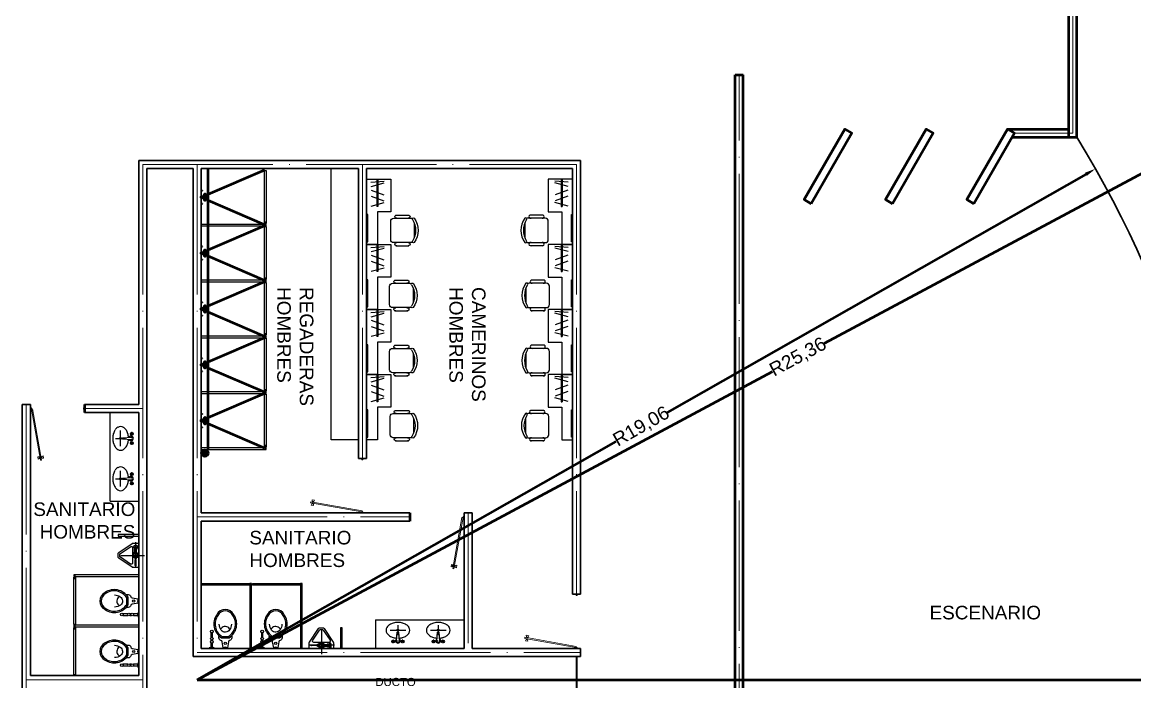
# Model space of a CAD drawing. Header units: millimetres. Extents: x 56 to 645, y 38 to 413.
# Drawn here: x 185.1 to 341, y 229.6 to 322 of the extents above; entities that cross this region are included whole.
import ezdxf

# ---------------------------------------------------------------- set-up
doc = ezdxf.new("R2010")
doc.units = ezdxf.units.MM
doc.linetypes.add('ACAD_ISO04W100', pattern=[30, 24, -3, 0, -3])
for name, color, linetype, lineweight in [('canceleria', 3, 'Continuous', 15), ('cotas', 2, 'Continuous', 5), ('ejes', 1, 'ACAD_ISO04W100', 5), ('muros', 5, 'Continuous', 50), ('piso', 5, 'Continuous', 30)]:
    doc.layers.add(name, color=color, linetype=linetype, lineweight=lineweight)
doc.layers.add('muebles', color=6, linetype='Continuous')
doc.styles.get("Standard").update_dxf_attribs({"font": 'arial.ttf'})
doc.dimstyles.new('ISO-25', dxfattribs={"dimtxt": 2.5, "dimasz": 2.5, "dimexe": 1.25, "dimexo": 0.625, "dimtad": 1, "dimtxsty": 'Standard', "dimcen": 2.5, "dimadec": 0, "dimazin": 0, "dimtfac": 1, "dimtmove": 0, "dimatfit": 3, "dimfxl": 1, "dimarcsym": 0})

# ---------------------------------------------------------------- blocks, each defined once
blk = doc.blocks.new('lavabos')
at = {"layer": 'muebles'}
for p, q in [((-0.816, 0), (0, 0)), ((-0.816, 0), (-0.816, -0.263)), ((0, 0), (0, -0.263)), ((-0.682, -0.095), (-0.538, -0.095)), ((-0.61, -0.049), (-0.61, -0.141)), ((-0.31, -0.095), (-0.166, -0.095)), ((-0.238, -0.049), (-0.238, -0.141)), ((-0.665, -0.198), (-0.656, -0.198)), ((-0.655, -0.197), (-0.662, -0.192)), ((-0.655, -0.2), (-0.662, -0.205)), ((-0.657, -0.188), (-0.654, -0.196)), ((-0.657, -0.209), (-0.654, -0.2)), ((-0.653, -0.196), (-0.65, -0.188)), ((-0.653, -0.2), (-0.65, -0.209)), ((-0.645, -0.192), (-0.652, -0.197)), ((-0.645, -0.205), (-0.652, -0.2)), ((-0.651, -0.198), (-0.643, -0.198)), ((-0.623, -0.195), (-0.617, -0.111)), ((-0.617, -0.111), (-0.604, -0.111)), ((-0.603, -0.117), (-0.617, -0.117)), ((-0.604, -0.111), (-0.598, -0.195)), ((-0.569, -0.198), (-0.578, -0.198)), ((-0.576, -0.192), (-0.569, -0.197)), ((-0.576, -0.205), (-0.569, -0.2)), ((-0.567, -0.196), (-0.57, -0.188)), ((-0.567, -0.2), (-0.57, -0.209)), ((-0.563, -0.188), (-0.566, -0.196)), ((-0.563, -0.209), (-0.566, -0.2)), ((-0.565, -0.197), (-0.558, -0.192)), ((-0.556, -0.198), (-0.565, -0.198)), ((-0.565, -0.2), (-0.558, -0.205)), ((-0.292, -0.198), (-0.284, -0.198)), ((-0.283, -0.197), (-0.29, -0.192)), ((-0.283, -0.2), (-0.29, -0.205)), ((-0.285, -0.188), (-0.282, -0.196)), ((-0.285, -0.209), (-0.282, -0.2)), ((-0.281, -0.196), (-0.278, -0.188)), ((-0.281, -0.2), (-0.278, -0.209)), ((-0.273, -0.192), (-0.28, -0.197)), ((-0.273, -0.205), (-0.28, -0.2)), ((-0.279, -0.198), (-0.271, -0.198)), ((-0.251, -0.195), (-0.245, -0.111)), ((-0.245, -0.111), (-0.232, -0.111)), ((-0.231, -0.117), (-0.245, -0.117)), ((-0.232, -0.111), (-0.226, -0.195)), ((-0.197, -0.198), (-0.206, -0.198)), ((-0.204, -0.192), (-0.196, -0.197)), ((-0.204, -0.205), (-0.196, -0.2)), ((-0.195, -0.196), (-0.198, -0.188)), ((-0.195, -0.2), (-0.198, -0.209)), ((-0.191, -0.188), (-0.194, -0.196)), ((-0.191, -0.209), (-0.194, -0.2)), ((-0.193, -0.197), (-0.186, -0.192)), ((-0.193, -0.2), (-0.186, -0.205)), ((-0.184, -0.198), (-0.192, -0.198)), ((-0.816, -0.263), (0, -0.263))]:
    blk.add_line(p, q, dxfattribs=at)
for centre, radius in [((-0.61, -0.095), 0.00876), ((-0.238, -0.095), 0.00876), ((-0.654, -0.198), 0.0131), ((-0.567, -0.198), 0.0131), ((-0.282, -0.198), 0.0131), ((-0.195, -0.198), 0.0131)]:
    blk.add_circle(centre, radius, dxfattribs=at)
for centre, radius, start, end in [((-0.67, -0.095), 0.0501, 148.2498, 180), ((-0.67, -0.095), 0.0501, 180, 211.7502), ((-0.641, -0.113), 0.0836, 123.7966, 148.2498), ((-0.622, -0.141), 0.117, 105.4964, 123.7966), ((-0.61, -0.185), 0.163, 90, 105.4964), ((-0.61, -0.185), 0.163, 74.5036, 90), ((-0.598, -0.141), 0.117, 56.2034, 74.5036), ((-0.579, -0.113), 0.0836, 31.7502, 56.2034), ((-0.551, -0.095), 0.0501, 0, 31.7502), ((-0.551, -0.095), 0.0501, 328.2498, 360), ((-0.298, -0.095), 0.0501, 148.2498, 180), ((-0.298, -0.095), 0.0501, 180, 211.7502), ((-0.269, -0.113), 0.0836, 123.7966, 148.2498), ((-0.25, -0.141), 0.117, 105.4964, 123.7966), ((-0.238, -0.185), 0.163, 90, 105.4964), ((-0.238, -0.185), 0.163, 74.5036, 90), ((-0.226, -0.141), 0.117, 56.2034, 74.5036), ((-0.207, -0.113), 0.0836, 31.7502, 56.2034), ((-0.179, -0.095), 0.0501, 0, 31.7502), ((-0.179, -0.095), 0.0501, 328.2498, 360), ((-0.641, -0.077), 0.0836, 211.7502, 236.2034), ((-0.622, -0.05), 0.117, 236.2034, 254.5036), ((-0.654, -0.198), 0.011, 144, 180), ((-0.654, -0.198), 0.011, 216, 252), ((-0.654, -0.198), 0.011, 72, 108), ((-0.654, -0.198), 0.00219, 144, 180), ((-0.654, -0.198), 0.00219, 216, 252), ((-0.61, -0.005), 0.163, 254.5036, 266.3851), ((-0.654, -0.198), 0.00219, 72, 108), ((-0.654, -0.198), 0.00219, 288, 324), ((-0.654, -0.198), 0.00219, 0, 36), ((-0.654, -0.198), 0.011, 288, 324), ((-0.654, -0.198), 0.011, 0, 36), ((-0.61, -0.191), 0.0219, 119.795, 60.205), ((-0.61, -0.191), 0.0131, 154.0263, 25.9737), ((-0.61, -0.005), 0.163, 273.6149, 285.4964), ((-0.567, -0.198), 0.011, 144, 180), ((-0.567, -0.198), 0.011, 216, 252), ((-0.567, -0.198), 0.011, 72, 108), ((-0.567, -0.198), 0.00219, 144, 180), ((-0.567, -0.198), 0.00219, 216, 252), ((-0.598, -0.05), 0.117, 285.4964, 303.7966), ((-0.567, -0.198), 0.00219, 72, 108), ((-0.567, -0.198), 0.00219, 288, 324), ((-0.567, -0.198), 0.00219, 0, 36), ((-0.567, -0.198), 0.011, 288, 324), ((-0.567, -0.198), 0.011, 360, 36), ((-0.579, -0.077), 0.0836, 303.7966, 328.2498), ((-0.269, -0.077), 0.0836, 211.7502, 236.2034), ((-0.25, -0.05), 0.117, 236.2034, 254.5036), ((-0.282, -0.198), 0.011, 144, 180), ((-0.282, -0.198), 0.011, 216, 252), ((-0.282, -0.198), 0.011, 72, 108), ((-0.282, -0.198), 0.00219, 144, 180), ((-0.282, -0.198), 0.00219, 216, 252), ((-0.238, -0.005), 0.163, 254.5036, 266.3851), ((-0.282, -0.198), 0.00219, 72, 108), ((-0.282, -0.198), 0.00219, 288, 324), ((-0.282, -0.198), 0.00219, 0, 36), ((-0.282, -0.198), 0.011, 288, 324), ((-0.282, -0.198), 0.011, 0, 36), ((-0.238, -0.191), 0.0219, 119.795, 60.205), ((-0.238, -0.191), 0.0131, 154.0263, 25.9737), ((-0.238, -0.005), 0.163, 273.6149, 285.4964), ((-0.195, -0.198), 0.011, 144, 180), ((-0.195, -0.198), 0.011, 216, 252), ((-0.195, -0.198), 0.011, 72, 108), ((-0.195, -0.198), 0.00219, 144, 180), ((-0.195, -0.198), 0.00219, 216, 252), ((-0.226, -0.05), 0.117, 285.4964, 303.7966), ((-0.195, -0.198), 0.00219, 72, 108), ((-0.195, -0.198), 0.00219, 288, 324), ((-0.195, -0.198), 0.00219, 0, 36), ((-0.195, -0.198), 0.011, 288, 324), ((-0.195, -0.198), 0.011, 360, 36), ((-0.207, -0.077), 0.0836, 303.7966, 328.2498)]:
    blk.add_arc(centre, radius, start, end, dxfattribs=at)
blk = doc.blocks.new('wc')
at = {"layer": 'muebles'}
for points in [[(0.016, 0.067), (0.198, 0.067, 0.428763), (0.317, 0.634, 0.605257), (-0.103, 0.634, 0.43184)], [(-0.165, -0.197), (-0.165, -0.184, 0.257907), (-0.29, -0.184), (-0.29, -0.197)], [(0.17, -0.197), (0.17, -0.184, 0.257907), (0.044, -0.184), (0.044, -0.197)]]:
    blk.add_lwpolyline(points, format="xyb", close=True, dxfattribs=at)
for points in [[(0.025, 0.099), (0.189, 0.099, 0.423126), (0.29, 0.617, 0.6118), (-0.076, 0.617, 0.426298), (0.025, 0.099)], [(0.259, 0.398, -0.128695), (0.214, 0.262, -0.502468), (0.007, 0.252, -0.138816), (-0.045, 0.398, -0.138816)], [(0.221, 0.274, 0.012217), (0.214, 0.286, 0.502468), (0.007, 0.296, 0.023025), (-0.007, 0.274, 0.023025)], [(0.057, -0.178), (0.031, -0.031, 0.291817), (0, 0, -0.351947), (-0.051, 0.063), (-0.051, 0.098), (-0.037, 0.106)], [(0.255, 0.11), (0.265, 0.105), (0.265, 0.063, -0.351947), (0.214, 0, 0.291817), (0.183, -0.031), (0.157, -0.178)]]:
    blk.add_lwpolyline(points, format="xyb", dxfattribs=at)
for points in [[(-0.208, 0.072), (-0.208, 0.185), (-0.246, 0.185), (-0.246, 0.072)], [(-0.246, 0.017), (-0.246, -0.008)], [(-0.208, -0.008), (-0.208, 0.017)], [(-0.246, -0.063), (-0.246, -0.169)], [(-0.208, -0.169), (-0.208, -0.063)]]:
    blk.add_lwpolyline(points, dxfattribs=at)
for centre, radius in [((-0.227, 0.218), 0.0334), ((-0.227, 0.045), 0.0334), ((-0.227, -0.035), 0.0334), ((0.107, -0.071), 0.0272)]:
    blk.add_circle(centre, radius, dxfattribs=at)
blk = doc.blocks.new('mingitorios')
at = {"layer": 'muebles'}
for p, q in [((-0.0532, 0.0585), (-0.0532, -0.087)), ((0.0283, -0.0317), (-0.1247, -0.0317)), ((-0.0394, -0.0238), (-0.0341, -0.0238)), ((-0.0394, -0.0396), (-0.0341, -0.0396)), ((-0.0341, -0.0258), (-0.0166, -0.0258)), ((-0.0341, -0.0376), (-0.0166, -0.0376)), ((-0.0118, -0.0258), (-0.0077, -0.0258)), ((-0.0118, -0.0376), (-0.0077, -0.0376)), ((-0.0063, -0.0424), (-0.0063, -0.0488)), ((-0.0004, -0.0132), (-0.0004, -0.0537)), ((0.0056, -0.0424), (0.0056, -0.0488))]:
    blk.add_line(p, q, dxfattribs=at)
blk.add_lwpolyline([(-0.1277, -0.0515), (-0.1277, -0.0163, -0.148808), (-0.1262, -0.0114), (-0.0703, 0.0719, -0.249996), (-0.063, 0.0758), (-0.0434, 0.0758, -0.249996), (-0.0361, 0.0719), (0.0198, -0.0114, -0.148808), (0.0213, -0.0163), (0.0213, -0.0515), (-0.1277, -0.0515)], format="xyb", dxfattribs=at)
for points in [[(-0.0415, 0.0618), (0, 0, -0.600005), (-0.0073, -0.0136), (-0.0991, -0.0136, -0.600005), (-0.1064, 0), (-0.0649, 0.0618, -0.249996), (-0.0577, 0.0657), (-0.0487, 0.0657, -0.249996)], [(-0.082, -0.0334), (-0.1148, -0.0343, -0.421553), (-0.117, -0.0321), (-0.117, -0.0313, -0.421553), (-0.1148, -0.0291), (-0.082, -0.0299)], [(-0.0433, -0.0455), (-0.0631, -0.0455, -0.414214), (-0.067, -0.0416), (-0.067, -0.0218, -0.414214), (-0.0631, -0.0179), (-0.0433, -0.0179, -0.414214), (-0.0394, -0.0218), (-0.0394, -0.0416, -0.414214)], [(-0.0473, -0.0416), (-0.0591, -0.0416, -0.414214), (-0.0631, -0.0376), (-0.0631, -0.0258, -0.414214), (-0.0591, -0.0218), (-0.0473, -0.0218, -0.414214), (-0.0433, -0.0258), (-0.0433, -0.0376, -0.414214)]]:
    blk.add_lwpolyline(points, format="xyb", close=True, dxfattribs=at)
for points in [[(-0.082, -0.0339), (-0.0793, -0.0339), (-0.0793, -0.0295), (-0.082, -0.0295)], [(-0.0763, -0.0361), (-0.0719, -0.0361), (-0.0719, -0.0273), (-0.0763, -0.0273)], [(-0.0166, -0.0396), (-0.0118, -0.0396), (-0.0118, -0.0238), (-0.0166, -0.0238)]]:
    blk.add_lwpolyline(points, close=True, dxfattribs=at)
for points in [[(-0.0763, -0.0299), (-0.0793, -0.0299)], [(-0.0763, -0.0334), (-0.0793, -0.0334)], [(-0.0719, -0.0284), (-0.067, -0.0284)], [(-0.067, -0.035), (-0.0719, -0.035)], [(-0.0341, -0.0238), (-0.0341, -0.0396)], [(0.0056, -0.021), (-0.0063, -0.021)], [(0.0056, -0.0424), (-0.0063, -0.0424)]]:
    blk.add_lwpolyline(points, dxfattribs=at)
for centre, start, end in [((0.022, -0.0317), 159.202, 200.798), ((-0.0227, -0.0317), 339.202, 20.798)]:
    blk.add_arc(centre, 0.0303, start, end, dxfattribs=at)
blk = doc.blocks.new('CAMERINO')
at = {"layer": 'muebles'}
for p, q in [((-0.122, 0.547), (0.128, 0.565)), ((-0.117, 0.469), (0.124, 0.534)), ((-0.01, 0.601), (-0.01, 0.101)), ((0.01, 0.601), (0.01, 0.101)), ((-0.114, 0.404), (0.121, 0.318)), ((-0.114, 0.29), (0.121, 0.205)), ((-0.117, 0.107), (0.124, 0.172)), ((0.01, 0.101), (-0.01, 0.101))]:
    blk.add_line(p, q, dxfattribs=at)
for points in [[(-0.2, -0.599), (-0.2, 0.601), (0.25, 0.601), (0.25, 0), (0, 0), (0, -0.599), (-0.2, -0.599)], [(-0.178, -0.05), (-0.198, -0.05), (-0.198, -0.55), (-0.178, -0.55), (-0.178, -0.05)]]:
    blk.add_lwpolyline(points, dxfattribs=at)
blk = doc.blocks.new('CHAIR7')
for p, q in [((20, 12), (3, 12)), ((5.125, 15.041986), (17.875, 15.041986)), ((0, 9), (0, -9)), ((23, -7.440115), (23, 7.440115)), ((3, -12), (20, -12)), ((5.125, -15), (17.875, -15))]:
    blk.add_line(p, q)
for centre, radius, start, end in [((3, 9), 3, 90, 180), ((5.5625, 13.541986), 1.5625, 73.739795, 286.260205), ((17.4375, 13.541986), 1.5625, 253.739795, 106.260205), ((20, 9), 3, 62.415559, 90), ((22.344677, 11.120498), 1.096801, 53.309935, 212.027413), ((7, 0), 20, 323.130102, 36.869898), ((4.823592, 0), 19.640192, 327.575753, 32.424247), ((3, -9), 3, 180, 270), ((22.344677, -11.120498), 1.096801, 147.972587, 306.690065), ((5.5625, -13.5), 1.5625, 73.739795, 286.260205), ((17.4375, -13.5), 1.5625, 253.739795, 106.260205), ((20, -9), 3, 270, 297.584441)]:
    blk.add_arc(centre, radius, start, end)
blk = doc.blocks.new('*D101')
at = {"layer": 'cotas', "color": 0, "lineweight": -2}
for p, q in [((1412.709, 818.713), (1431.463, 818.713)), ((1451.105, 818.713), (1432.351, 818.713))]:
    blk.add_line(p, q, dxfattribs=at)
at = {"layer": 'cotas', "color": 0}
blk.add_solid([(1451.105, 818.746), (1451.105, 818.68), (1451.305, 818.713)], dxfattribs=at)
at = {"layer": 'Defpoints', "color": 0}
for p in [(1412.709, 818.713), (1451.305, 818.713)]:
    blk.add_point(p, dxfattribs=at)
at = {"layer": 'cotas', "color": 0, "insert": (1431.907, 818.713), "char_height": 0.25, "attachment_point": 5}
blk.add_mtext('R38,6', dxfattribs=at)
blk = doc.blocks.new('*D80')
at = {"layer": 'cotas', "color": 0, "lineweight": -2}
for p, q in [((1429.106, 828.033), (1421.378, 823.641)), ((1412.709, 818.713), (1420.437, 823.106))]:
    blk.add_line(p, q, dxfattribs=at)
at = {"layer": 'cotas', "color": 0}
blk.add_solid([(1429.09, 828.062), (1429.123, 828.004), (1429.28, 828.132)], dxfattribs=at)
at = {"layer": 'Defpoints', "color": 0}
for p in [(1429.28, 828.132), (1412.709, 818.713)]:
    blk.add_point(p, dxfattribs=at)
at = {"layer": 'cotas', "color": 0, "insert": (1420.908, 823.373), "char_height": 0.25, "attachment_point": 5, "rotation": 29.6137}
blk.add_mtext('R19,06', dxfattribs=at)
blk = doc.blocks.new('*D102')
at = {"layer": 'cotas', "color": 0, "lineweight": -2}
for p, q in [((1434.888, 830.595), (1424.276, 824.909)), ((1412.709, 818.713), (1423.321, 824.398))]:
    blk.add_line(p, q, dxfattribs=at)
at = {"layer": 'cotas', "color": 0}
blk.add_solid([(1434.872, 830.624), (1434.903, 830.565), (1435.064, 830.689)], dxfattribs=at)
at = {"layer": 'Defpoints', "color": 0}
for p in [(1435.064, 830.689), (1412.709, 818.713)]:
    blk.add_point(p, dxfattribs=at)
at = {"layer": 'cotas', "color": 0, "insert": (1423.798, 824.654), "char_height": 0.25, "attachment_point": 5, "rotation": 28.1789}
blk.add_mtext('R25,36', dxfattribs=at)
blk = doc.blocks.new('auditorio')
h = blk.add_hatch()
h.set_pattern_fill('LINE', color=256, scale=0.006028, angle=90, style=0)
h.set_pattern_definition([(90, (-14.087998, -14.472899), (-0.019139595, 0), [])])
edge = h.paths.add_edge_path()
edge.add_arc((19.552, 29.25), 0.0482, 0, 360)
blk.add_line((19.604, 34.5), (19.604, 29.32))
for points in [[(20.654, 34.47), (19.604, 34.021)], [(19.604, 33.917), (20.647, 33.47)], [(20.654, 33.44), (19.604, 32.991)], [(19.604, 32.887), (20.647, 32.44)], [(20.654, 32.41), (19.604, 31.961)], [(19.604, 31.857), (20.647, 31.41)], [(20.654, 31.38), (19.604, 30.931)], [(19.604, 30.827), (20.647, 30.38)], [(20.654, 30.35), (19.604, 29.901)], [(19.604, 29.797), (20.647, 29.35)]]:
    blk.add_lwpolyline(points)
at = {"const_width": 0.00965}
for points in [[(19.484, 34.092), (19.522, 34.092), (19.51, 34.092), (19.51, 34.073), (19.51, 34.092), (19.51, 34.111)], [(19.484, 33.848), (19.522, 33.848), (19.51, 33.848), (19.51, 33.867), (19.51, 33.848), (19.51, 33.829)], [(19.484, 33.062), (19.522, 33.062), (19.51, 33.062), (19.51, 33.043), (19.51, 33.062), (19.51, 33.081)], [(19.484, 32.818), (19.522, 32.818), (19.51, 32.818), (19.51, 32.837), (19.51, 32.818), (19.51, 32.799)], [(19.484, 32.032), (19.522, 32.032), (19.51, 32.032), (19.51, 32.013), (19.51, 32.032), (19.51, 32.051)], [(19.484, 31.788), (19.522, 31.788), (19.51, 31.788), (19.51, 31.807), (19.51, 31.788), (19.51, 31.769)], [(19.484, 31.002), (19.522, 31.002), (19.51, 31.002), (19.51, 30.983), (19.51, 31.002), (19.51, 31.021)], [(19.484, 30.758), (19.522, 30.758), (19.51, 30.758), (19.51, 30.777), (19.51, 30.758), (19.51, 30.739)], [(19.484, 29.972), (19.522, 29.972), (19.51, 29.972), (19.51, 29.953), (19.51, 29.972), (19.51, 29.991)], [(19.484, 29.728), (19.522, 29.728), (19.51, 29.728), (19.51, 29.747), (19.51, 29.728), (19.51, 29.709)]]:
    blk.add_lwpolyline(points, dxfattribs=at)
for points in [[(19.543, 33.957), (19.484, 33.957), (19.484, 33.983), (19.543, 33.983, -1)], [(19.543, 32.927), (19.484, 32.927), (19.484, 32.953), (19.543, 32.953, -1)], [(19.543, 31.897), (19.484, 31.897), (19.484, 31.923), (19.543, 31.923, -1)], [(19.543, 30.867), (19.484, 30.867), (19.484, 30.893), (19.543, 30.893, -1)], [(19.543, 29.837), (19.484, 29.837), (19.484, 29.863), (19.543, 29.863, -1)]]:
    blk.add_lwpolyline(points, format="xyb", close=True)
for radius in [0.0603, 0.0482]:
    blk.add_circle((19.552, 29.25), radius)
for centre, major_axis, start_param, end_param in [((19.552, 33.97), (0, 0.057), 1.807255, 7.617523), ((19.557, 33.97), (0, -0.057), -0.084271, 3.225864), ((19.552, 32.94), (0, 0.057), 1.807255, 7.617523), ((19.557, 32.94), (0, -0.057), -0.084271, 3.225864), ((19.552, 31.91), (0, 0.057), 1.807255, 7.617523), ((19.557, 31.91), (0, -0.057), -0.084271, 3.225864), ((19.552, 30.88), (0, 0.057), 1.807255, 7.617523), ((19.557, 30.88), (0, -0.057), -0.084271, 3.225864), ((19.552, 29.85), (0, 0.057), 1.807255, 7.617523), ((19.557, 29.85), (0, -0.057), -0.084271, 3.225864)]:
    blk.add_ellipse(centre, major_axis=major_axis, ratio=0.451041, start_param=start_param, end_param=end_param)
at = {"layer": 'canceleria'}
blk.add_line((24.147, 27.12), (24.156, 27.169), dxfattribs=at)
for points in [[(16.334, 30.065), (16.354, 30.065), (16.354, 30.085), (16.334, 30.085)], [(16.354, 30.065), (16.374, 30.068), (16.54, 29.123), (16.521, 29.12), (16.354, 30.065)], [(17.334, 30.065), (17.314, 30.065), (17.314, 30.085), (17.334, 30.085)], [(16.51, 29.179), (16.514, 29.159), (16.499, 29.156), (16.494, 29.181), (16.469, 29.184), (16.476, 29.14), (16.5, 29.151), (16.495, 29.176), (16.51, 29.179)], [(16.53, 29.182), (16.533, 29.162), (16.548, 29.165), (16.544, 29.19), (16.567, 29.201), (16.575, 29.157), (16.549, 29.16), (16.545, 29.185), (16.53, 29.182)], [(22.469, 29.15), (22.469, 29.13), (22.449, 29.13), (22.449, 29.15)], [(22.449, 28.17), (22.452, 28.19), (21.507, 28.356), (21.503, 28.337), (22.449, 28.17)], [(21.553, 28.328), (21.533, 28.331), (21.53, 28.317), (21.555, 28.312), (21.558, 28.286), (21.514, 28.294), (21.526, 28.318), (21.55, 28.313), (21.553, 28.328)], [(21.556, 28.348), (21.537, 28.351), (21.539, 28.366), (21.564, 28.362), (21.576, 28.385), (21.531, 28.393), (21.534, 28.367), (21.559, 28.362), (21.556, 28.348)], [(22.469, 28.15), (22.469, 28.17), (22.449, 28.17), (22.449, 28.15)], [(23.334, 28.065), (23.354, 28.065), (23.354, 28.085), (23.334, 28.085)], [(24.314, 28.065), (24.294, 28.068), (24.127, 27.123), (24.147, 27.12), (24.314, 28.065)], [(24.334, 28.065), (24.314, 28.065), (24.314, 28.085), (24.334, 28.085)], [(24.138, 27.182), (24.134, 27.162), (24.12, 27.165), (24.124, 27.19), (24.101, 27.201), (24.093, 27.157), (24.119, 27.16), (24.123, 27.185), (24.138, 27.182)], [(24.158, 27.179), (24.154, 27.159), (24.169, 27.156), (24.173, 27.181), (24.199, 27.184), (24.191, 27.14), (24.168, 27.151), (24.172, 27.176), (24.158, 27.179)], [(26.419, 26.65), (26.419, 26.63), (26.399, 26.63), (26.399, 26.65)], [(26.399, 25.67), (26.402, 25.69), (25.457, 25.856), (25.453, 25.837), (26.399, 25.67)], [(25.506, 25.848), (25.487, 25.851), (25.489, 25.866), (25.514, 25.862), (25.526, 25.885), (25.481, 25.893), (25.484, 25.867), (25.509, 25.862), (25.506, 25.848)], [(25.503, 25.828), (25.483, 25.831), (25.48, 25.817), (25.505, 25.812), (25.508, 25.786), (25.464, 25.794), (25.476, 25.818), (25.5, 25.813), (25.503, 25.828)], [(26.419, 25.65), (26.419, 25.67), (26.399, 25.67), (26.399, 25.65)], [(26.399, 25.5), (26.399, 25.48), (26.419, 25.48), (26.419, 25.5)], [(26.399, 25.48), (26.419, 25.48), (26.419, 24.67), (26.399, 24.67), (26.399, 25.48)]]:
    blk.add_lwpolyline(points, dxfattribs=at)
at = {"layer": 'ejes', "ltscale": 0.1}
for p, q in [((35.561, 35.15), (35.561, 46.075)), ((29.409, 13.925), (29.409, 36.225)), ((34.486, 35.15), (35.561, 35.15)), ((18.409, 34.575), (18.409, 15.575)), ((18.409, 34.575), (26.409, 34.575)), ((19.409, 34.575), (19.409, 25.575)), ((22.459, 34.575), (22.459, 29.15)), ((26.409, 34.575), (26.409, 26.65)), ((16.259, 30.15), (16.259, 20)), ((17.334, 30.075), (18.409, 30.075)), ((24.409, 28.15), (24.409, 25.575)), ((19.409, 28.075), (23.334, 28.075)), ((19.409, 25.575), (26.484, 25.575)), ((16.259, 25.075), (18.409, 25.075))]:
    blk.add_line(p, q, dxfattribs=at)
at = {"layer": 'muebles'}
for p, q in [((21.884, 29.5), (21.884, 34.5)), ((22.384, 29.5), (21.884, 29.5))]:
    blk.add_line(p, q, dxfattribs=at)
for points in [[(20.659, 33.485), (20.654, 33.485), (20.654, 34.46), (20.684, 34.46), (20.684, 33.485), (20.679, 33.485)], [(19.484, 33.44), (20.684, 33.44), (20.684, 33.47), (19.484, 33.47), (19.484, 33.44)], [(20.659, 33.445), (20.679, 33.445), (20.679, 33.51), (20.659, 33.51), (20.659, 33.445)], [(20.659, 32.455), (20.654, 32.455), (20.654, 33.43), (20.684, 33.43), (20.684, 32.455), (20.679, 32.455)], [(19.484, 32.41), (20.684, 32.41), (20.684, 32.44), (19.484, 32.44), (19.484, 32.41)], [(20.659, 32.415), (20.679, 32.415), (20.679, 32.48), (20.659, 32.48), (20.659, 32.415)], [(20.659, 31.425), (20.654, 31.425), (20.654, 32.4), (20.684, 32.4), (20.684, 31.425), (20.679, 31.425)], [(19.484, 31.38), (20.684, 31.38), (20.684, 31.41), (19.484, 31.41), (19.484, 31.38)], [(20.659, 31.385), (20.679, 31.385), (20.679, 31.45), (20.659, 31.45), (20.659, 31.385)], [(20.659, 30.395), (20.654, 30.395), (20.654, 31.37), (20.684, 31.37), (20.684, 30.395), (20.679, 30.395)], [(19.484, 30.35), (20.684, 30.35), (20.684, 30.38), (19.484, 30.38), (19.484, 30.35)], [(20.659, 30.355), (20.679, 30.355), (20.679, 30.42), (20.659, 30.42), (20.659, 30.355)], [(20.659, 29.365), (20.654, 29.365), (20.654, 30.34), (20.684, 30.34), (20.684, 29.365), (20.679, 29.365)], [(19.484, 29.32), (20.684, 29.32), (20.684, 29.35), (19.484, 29.35), (19.484, 29.32)], [(20.659, 29.325), (20.679, 29.325), (20.679, 29.39), (20.659, 29.39), (20.659, 29.325)], [(18.334, 27.752), (17.952, 27.752), (17.952, 27.722), (18.334, 27.722), (18.334, 27.752)], [(18.334, 27.01), (17.134, 27.01), (17.134, 26.98), (17.139, 26.98)], [(17.159, 26.965), (17.164, 26.965), (17.164, 26.095), (17.134, 26.095), (17.134, 26.965), (17.139, 26.965)], [(17.159, 27.005), (17.139, 27.005), (17.139, 26.94), (17.159, 26.94), (17.159, 27.005)], [(17.159, 26.98), (18.334, 26.98), (18.334, 27.01)], [(20.369, 26.825), (20.369, 26.82), (19.499, 26.82), (19.499, 26.85), (20.369, 26.85), (20.369, 26.845)], [(20.409, 26.825), (20.409, 26.845), (20.344, 26.845), (20.344, 26.825), (20.409, 26.825)], [(20.414, 25.65), (20.414, 26.85), (20.384, 26.85), (20.384, 26.845)], [(20.384, 26.825), (20.384, 25.65), (20.414, 25.65)], [(21.299, 26.825), (21.299, 26.82), (20.429, 26.82), (20.429, 26.85), (21.299, 26.85), (21.299, 26.845)], [(21.339, 26.825), (21.339, 26.845), (21.274, 26.845), (21.274, 26.825), (21.339, 26.825)], [(21.344, 25.65), (21.344, 26.85), (21.314, 26.85), (21.314, 26.845)], [(21.314, 26.825), (21.314, 25.65), (21.344, 25.65)], [(18.334, 26.08), (17.134, 26.08), (17.134, 26.05), (17.139, 26.05)], [(17.159, 26.075), (17.139, 26.075), (17.139, 26.01), (17.159, 26.01), (17.159, 26.075)], [(17.159, 26.05), (18.334, 26.05), (18.334, 26.08)], [(17.159, 26.035), (17.164, 26.035), (17.164, 25.165), (17.134, 25.165), (17.134, 26.035), (17.139, 26.035)], [(22.086, 25.65), (22.086, 26.032), (22.056, 26.032), (22.056, 25.65), (22.086, 25.65)]]:
    blk.add_lwpolyline(points, dxfattribs=at)
for centre in [(20.669, 33.5), (20.669, 33.455), (20.669, 32.47), (20.669, 32.425), (20.669, 31.44), (20.669, 31.395), (20.669, 30.41), (20.669, 30.365), (20.669, 29.38), (20.669, 29.335), (17.149, 26.995), (17.149, 26.95), (20.354, 26.835), (20.399, 26.835), (21.284, 26.835), (21.329, 26.835), (17.149, 26.065), (17.149, 26.02)]:
    blk.add_circle(centre, 0.005, dxfattribs=at)
at = {"layer": 'muros'}
for p, q in [((35.636, 35.075), (35.636, 46.15)), ((35.486, 35.075), (35.486, 39.65)), ((29.334, 13.925), (29.334, 36.225)), ((29.334, 36.225), (29.484, 36.225)), ((29.484, 13.925), (29.484, 36.225)), ((34.356, 35.225), (35.486, 35.225)), ((34.442, 35.075), (35.636, 35.075)), ((17.334, 30.15), (17.334, 30)), ((23.334, 28.15), (23.334, 28))]:
    blk.add_line(p, q, dxfattribs=at)
for points in [[(30.736, 33.851), (30.606, 33.926), (31.356, 35.225), (31.486, 35.15), (30.736, 33.851)], [(32.236, 33.851), (32.106, 33.926), (32.856, 35.225), (32.986, 35.15), (32.236, 33.851)], [(33.736, 33.851), (33.606, 33.926), (34.356, 35.225), (34.486, 35.15), (33.736, 33.851)]]:
    blk.add_lwpolyline(points, dxfattribs=at)
at = {"layer": 'piso'}
for p, q in [((18.334, 34.65), (18.334, 30.15)), ((18.334, 34.65), (26.484, 34.65)), ((18.484, 34.5), (18.484, 15.65)), ((18.484, 34.5), (19.334, 34.5)), ((19.334, 34.5), (19.334, 25.5)), ((19.484, 34.5), (19.484, 28.15)), ((19.484, 34.5), (22.384, 34.5)), ((22.384, 34.5), (22.384, 29.15)), ((22.534, 34.5), (26.334, 34.5)), ((22.534, 34.5), (22.534, 29.15)), ((26.334, 34.5), (26.334, 26.65)), ((26.484, 34.65), (26.484, 26.65)), ((16.184, 30.15), (16.184, 20)), ((16.334, 30.15), (16.184, 30.15)), ((16.334, 30.15), (16.334, 25.15)), ((18.334, 30.15), (17.334, 30.15)), ((18.334, 30), (17.334, 30)), ((18.334, 30), (18.334, 25.15)), ((22.384, 29.15), (22.534, 29.15)), ((19.484, 28.15), (23.334, 28.15)), ((24.334, 28.15), (24.334, 25.65)), ((24.334, 28.15), (24.484, 28.15)), ((24.484, 28.15), (24.484, 25.65)), ((19.484, 28), (19.484, 25.65)), ((19.484, 28), (23.334, 28)), ((26.334, 26.65), (26.484, 26.65)), ((19.334, 25.5), (26.484, 25.5)), ((19.484, 25.65), (24.334, 25.65)), ((24.484, 25.65), (26.484, 25.65)), ((26.484, 25.65), (26.484, 25.5)), ((16.334, 25.15), (18.334, 25.15))]:
    blk.add_line(p, q, dxfattribs=at)
blk.add_arc((19.409, 25.075), 19.061, 328.356, 31.644, dxfattribs=at)
at = {"layer": 'muebles'}
for p in [(22.734, 33.699), (22.734, 32.499), (22.734, 31.299), (22.734, 30.099)]:
    blk.add_blockref('CAMERINO', p, dxfattribs=at)
at = {"layer": 'muebles', "xscale": -1}
for p in [(26.134, 33.699), (26.134, 32.499), (26.134, 31.299), (26.134, 30.099)]:
    blk.add_blockref('CAMERINO', p, dxfattribs=at)
at = {"layer": 'muebles'}
for name, p, xscale, yscale, zscale, rotation in [('CHAIR7', (22.981, 33.359), -0.0187499999999545, 0.0187499999999545, 0.01875, 180), ('CHAIR7', (25.887, 33.359), 0.0187500000001819, 0.0187500000001819, 0.0187500000001819, 180), ('CHAIR7', (22.961, 32.159), -0.0187499999999545, 0.0187499999999545, 0.01875, 180), ('CHAIR7', (25.907, 32.159), 0.0187500000001819, 0.0187500000001819, 0.0187500000001819, 180), ('CHAIR7', (22.961, 30.959), -0.0187499999999545, 0.0187499999999545, 0.01875, 180), ('CHAIR7', (25.907, 30.959), 0.0187500000001819, 0.0187500000001819, 0.0187500000001819, 180), ('lavabos', (17.808, 30), 2, 2, 2, 90), ('CHAIR7', (22.971, 29.759), -0.0187499999999545, 0.0187499999999545, 0.01875, 180), ('CHAIR7', (25.897, 29.759), 0.0187500000001819, 0.0187500000001819, 0.0187500000001819, 180), ('mingitorios', (18.179, 27.527), 3, 3, 3, 90), ('wc', (18.186, 26.445), 0.75, 0.75, 0.75, 90), ('wc', (18.186, 25.515), 0.75, 0.75, 0.75, 90)]:
    blk.add_blockref(name, p, dxfattribs=dict(at, xscale=xscale, yscale=yscale, zscale=zscale, rotation=rotation))
for name, p, xscale, yscale, zscale in [('wc', (19.849, 25.798), 0.75, 0.75, 0.75), ('wc', (20.779, 25.798), 0.75, 0.75, 0.75), ('lavabos', (24.334, 26.176), 2, 2, 2), ('mingitorios', (21.861, 25.804), 3, 3, 3)]:
    blk.add_blockref(name, p, dxfattribs=dict(at, xscale=xscale, yscale=yscale, zscale=zscale))
at = {"char_height": 0.25, "width": 1.26712, "attachment_point": 1, "rotation": 270}
for s, insert in [('REGADERAS\\PHOMBRES', (21.554, 32.314)), ('CAMERINOS\\PHOMBRES', (24.729, 32.314))]:
    blk.add_mtext(s, dxfattribs=dict(at, insert=insert))
for s, insert, char_height, width, attachment_point in [('SANITARIO HOMBRES', (18.27, 28.343), 0.25, 1.26712, 3), ('SANITARIO \\PHOMBRES', (20.373, 27.819), 0.25, 1.26712, 1), ('ESCENARIO', (32.919, 26.437), 0.25, 2.62571, 1), ('DUCTO', (22.697, 25.108), 0.15, 0.98732, 1)]:
    blk.add_mtext(s, dxfattribs=dict(insert=insert, char_height=char_height, width=width, attachment_point=attachment_point))
at = {"layer": 'cotas'}
for center, mpoint, picture, middle, set_off in [((19.409, 25.075), (41.764, 37.051), '*D102', (30.498, 31.016), (-1393.3, -793.638)), ((19.409, 25.075), (35.98, 34.494), '*D80', (27.607, 29.735), (-1393.3, -793.638)), ((19.4088, 25.075), (58.0045, 25.075), '*D101', (38.6066, 25.075), (-1393.3003, -793.6381))]:
    dim = blk.add_radius_dim(center=center, mpoint=mpoint, dimstyle='ISO-25', dxfattribs=at)
    dim.commit()
    dim.dimension.update_dxf_attribs({"geometry": picture, "text_midpoint": middle, "insert": set_off})

msp = doc.modelspace()

# ---------------------------------------------------------------- block references
at = {"layer": 'muros', "xscale": 7.596423299999999, "yscale": 7.596423299999999, "zscale": 7.596423299999999}
msp.add_blockref('auditorio', (62.21, 39.41), dxfattribs=at)

doc.saveas('drawing.dxf')
